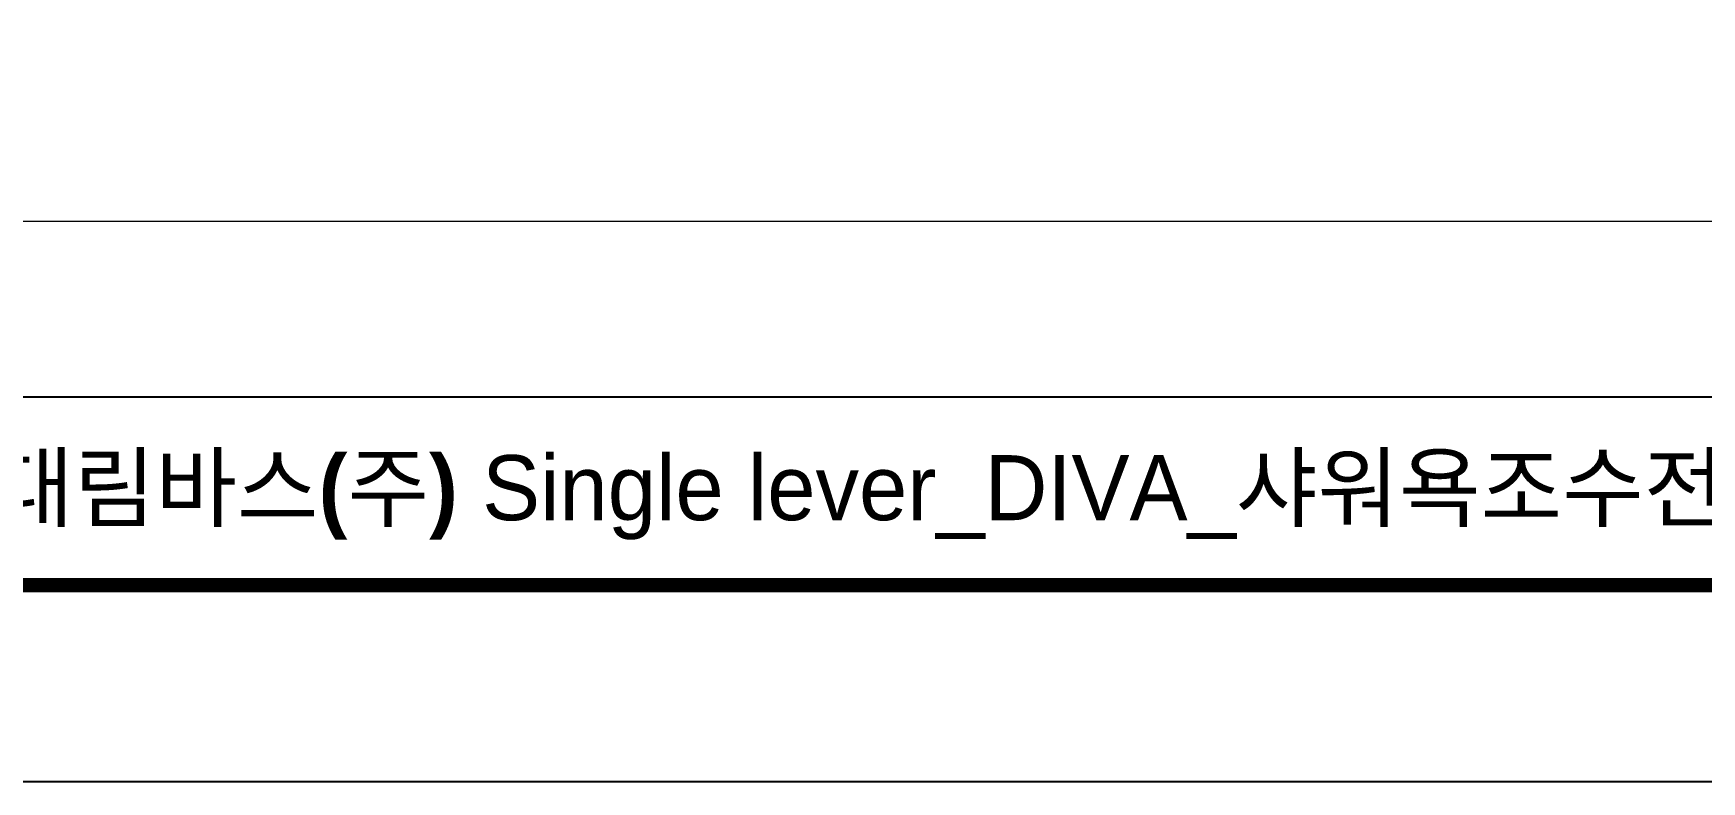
# Model space of a CAD drawing. Extents: x 0 to 1128, y 0 to 827.
# Drawn here: x 228.1 to 528.7, y 0 to 134.8 of the extents above; entities that cross this region are included whole.
import ezdxf

# ---------------------------------------------------------------- set-up
doc = ezdxf.new("R2010")
doc.units = 0
doc.header["$LTSCALE"] = 4
doc.header["$MEASUREMENT"] = 0
doc.layers.get('0').update_dxf_attribs({"linetype": 'CONTINUOUS'})
doc.layers.add('치수선', color=7, linetype='CONTINUOUS', lineweight=20)
doc.styles.add('Daelim Dimension', font='')
doc.styles.get('Daelim Dimension').set_extended_font_data('나눔고딕')

msp = doc.modelspace()

# ---------------------------------------------------------------- linework, layer by layer
at = {"color": 5}
msp.add_line((18.14, 69.28), (926.74, 69.28), dxfattribs=at)
at = {"ltscale": 0.5}
msp.add_lwpolyline([(0, 0), (1128.4, 0), (1128.4, 826.8), (0, 826.8)], close=True, dxfattribs=at)
at = {"color": 5, "linetype": 'ByBlock', "lineweight": 200, "const_width": 2.6}
msp.add_lwpolyline([(18.14, 35.4), (1110.14, 35.4), (1110.14, 807.6), (18.14, 807.6)], close=True, dxfattribs=at)
at = {"layer": '치수선'}
msp.add_line((816.87, 100.86), (102.81, 100.86), dxfattribs=at)

# ---------------------------------------------------------------- texts
at = {"color": 2, "insert": (220.72, 58.8), "char_height": 11.7115, "width": 518.4179, "attachment_point": 1, "style": 'Daelim Dimension'}
msp.add_mtext('{\\fPretendard Variable SemiBold|b0|i0|c129|p2;대림바스(주)} Single lever_DIVA_샤워욕조수전_DL B3013', dxfattribs=at)

doc.saveas('drawing.dxf')
